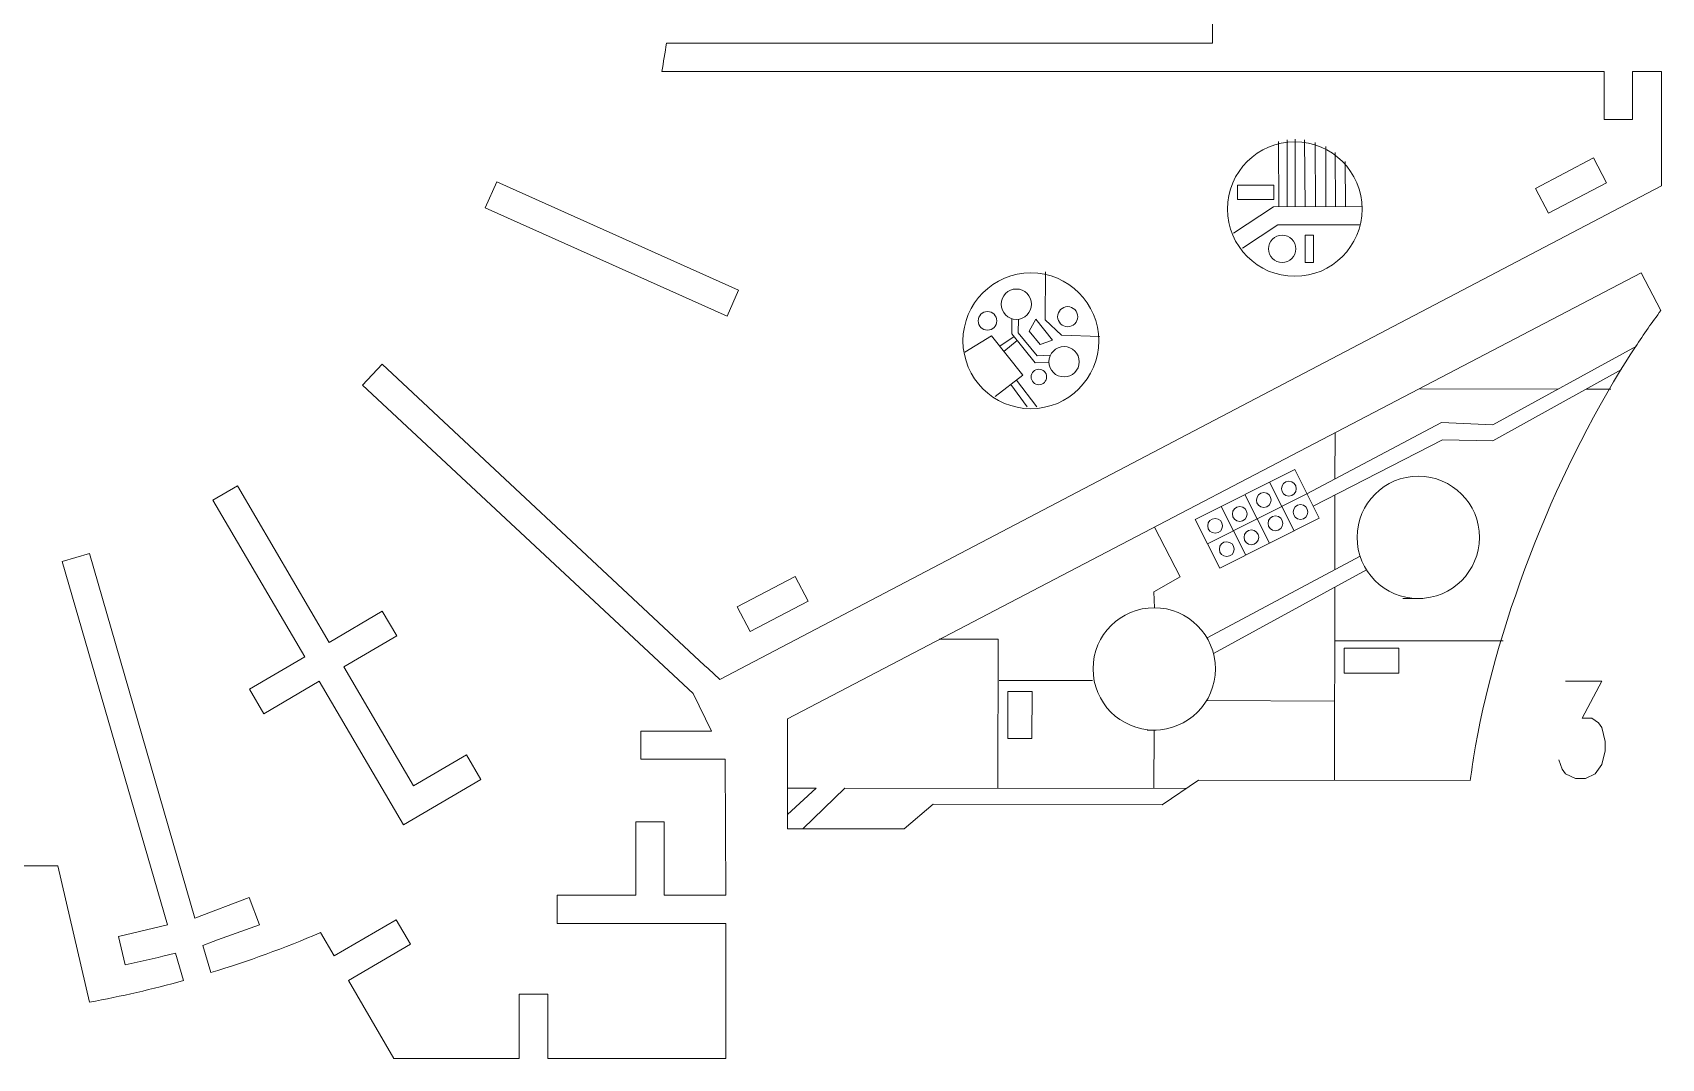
# Model space of a CAD drawing. Header units: millimetres. Extents: x -173 to 172, y -128 to 129.
# Drawn here: x -17.4 to 172, y -127.8 to -8.5 of the extents above; entities that cross this region are included whole.
import ezdxf

# ---------------------------------------------------------------- set-up
doc = ezdxf.new("R2010")
doc.units = ezdxf.units.MM
doc.header["$MEASUREMENT"] = 0
doc.layers.add('Layer 1', color=7, linetype='Continuous')

msp = doc.modelspace()

# ---------------------------------------------------------------- linework, layer by layer
at = {"layer": 'Layer 1', "color": 1, "lineweight": 9}
msp.add_lwpolyline([(122.7269, -27.8986), (126.9603, -27.8986), (126.9603, -26.223), (122.7269, -26.223), (122.7269, -27.8986)], close=True, dxfattribs=at)
at = {"layer": 'Layer 1', "color": 5, "lineweight": 9}
msp.add_lwpolyline([(130.6204, -35.2188), (131.5904, -35.2188), (131.5904, -32.0438), (130.6204, -32.0438), (130.6204, -35.2188)], close=True, dxfattribs=at)
for centre, major_axis in [((129.4081, -29.0066), (0, 7.8262)), ((127.9304, -33.6313), (0, 1.5875)), ((98.7161, -44.3337), (0, 7.9008)), ((93.6671, -42.0156), (0, 1.0804)), ((102.9937, -41.5305), (0, 1.1686)), ((99.6423, -48.542), (0, 0.904))]:
    msp.add_ellipse(centre, major_axis=major_axis, ratio=1, dxfattribs=at)
at = {"layer": 'Layer 1', "color": 1, "lineweight": 9}
for centre in [(97.0185, -40.0752), (102.5748, -46.778)]:
    msp.add_ellipse(centre, major_axis=(0, 1.7639), ratio=1, dxfattribs=at)
at = {"layer": 'Layer 1', "lineweight": 9}
for points, knots in [([(118.1627, -9.7175), (118.1627, -9.7175), (119.8359, -9.7175), (119.8359, -9.7175), (119.8359, -9.7175), (119.8359, -9.7175), (119.8359, 18.1286), (119.8359, 18.1286), (119.8359, 18.1286), (119.8359, 18.1286), (118.1627, 18.1286), (118.1627, 18.1286)], [0, 0, 0, 0, 0.25, 0.25, 0.25, 0.25, 0.5, 0.5, 0.5, 0.5, 1, 1, 1, 1]), ([(165.391, -14.0444), (165.391, -14.0444), (165.3915, -13.0128), (165.3915, -13.0128), (165.3915, -13.0128), (165.3915, -13.0128), (55.7852, -13.0128), (55.7852, -13.0128), (55.7852, -13.0128), (55.9889, -11.9178), (56.1725, -10.8192), (56.3359, -9.7175), (56.3359, -9.7175), (56.3359, -9.7175), (117.6005, -9.7175), (117.6005, -9.7175)], [0, 0, 0, 0, 0.2, 0.2, 0.2, 0.2, 0.4, 0.4, 0.4, 0.4, 0.6, 0.6, 0.6, 0.6, 1, 1, 1, 1]), ([(61.1723, -82.4738), (61.1723, -82.4738), (62.534, -83.7454), (62.534, -83.7454), (62.534, -83.7454), (62.534, -83.7454), (172.0434, -26.3176), (172.0434, -26.3176), (172.0434, -26.3176), (172.0434, -26.3176), (172.0434, -13.0164), (172.0434, -13.0164), (172.0434, -13.0164), (172.0434, -13.0164), (168.6909, -13.0164), (168.6909, -13.0164), (168.6909, -13.0164), (168.6909, -13.0164), (168.6909, -14.0444), (168.6909, -14.0444)], [0, 0, 0, 0, 0.16666667, 0.16666667, 0.16666667, 0.16666667, 0.33333333, 0.33333333, 0.33333333, 0.33333333, 0.5, 0.5, 0.5, 0.5, 0.66666667, 0.66666667, 0.66666667, 0.66666667, 1, 1, 1, 1]), ([(168.6909, -14.6066), (168.6909, -14.6066), (168.6909, -18.6001), (168.6909, -18.6001), (168.6909, -18.6001), (168.6909, -18.6001), (165.3889, -18.6001), (165.3889, -18.6001), (165.3889, -18.6001), (165.3889, -18.6001), (165.3908, -14.6066), (165.3908, -14.6066)], [0, 0, 0, 0, 0.25, 0.25, 0.25, 0.25, 0.5, 0.5, 0.5, 0.5, 1, 1, 1, 1]), ([(165.6455, -25.9442), (165.6455, -25.9442), (158.894, -29.4848), (158.894, -29.4848), (158.894, -29.4848), (158.894, -29.4848), (157.3848, -26.6068), (157.3848, -26.6068), (157.3848, -26.6068), (157.3848, -26.6068), (164.1363, -23.0662), (164.1363, -23.0662), (164.1363, -23.0662), (164.1363, -23.0662), (165.6455, -25.9442), (165.6455, -25.9442)], [0, 0, 0, 0, 0.2, 0.2, 0.2, 0.2, 0.4, 0.4, 0.4, 0.4, 0.6, 0.6, 0.6, 0.6, 1, 1, 1, 1]), ([(35.2634, -28.8685), (35.2634, -28.8685), (36.613, -25.8549), (36.613, -25.8549), (36.613, -25.8549), (36.613, -25.8549), (64.7233, -38.4434), (64.7233, -38.4434), (64.7233, -38.4434), (64.7233, -38.4434), (63.3737, -41.457), (63.3737, -41.457), (63.3737, -41.457), (63.3737, -41.457), (35.2634, -28.8685), (35.2634, -28.8685)], [0, 0, 0, 0, 0.2, 0.2, 0.2, 0.2, 0.4, 0.4, 0.4, 0.4, 0.6, 0.6, 0.6, 0.6, 1, 1, 1, 1]), ([(169.0242, -45.0363), (169.989, -43.5713), (170.9761, -42.1558), (171.9833, -40.8009), (171.9833, -40.8009), (171.9833, -40.8009), (169.7064, -36.4432), (169.7064, -36.4432), (169.7064, -36.4432), (169.7064, -36.4432), (70.4116, -88.328), (70.4116, -88.328), (70.4116, -88.328), (70.4116, -88.328), (70.3929, -101.088), (70.3929, -101.088), (70.3929, -101.088), (70.3929, -101.088), (72.1996, -101.0907), (72.1996, -101.0907)], [0, 0, 0, 0, 0.16666667, 0.16666667, 0.16666667, 0.16666667, 0.33333333, 0.33333333, 0.33333333, 0.33333333, 0.5, 0.5, 0.5, 0.5, 0.66666667, 0.66666667, 0.66666667, 0.66666667, 1, 1, 1, 1]), ([(56.3537, -89.7381), (56.3537, -89.7381), (61.5649, -89.7381), (61.5649, -89.7381), (61.5649, -89.7381), (61.5649, -89.7381), (59.4358, -85.3701), (59.4358, -85.3701), (59.4358, -85.3701), (59.4358, -85.3701), (20.9994, -49.4779), (20.9994, -49.4779), (20.9994, -49.4779), (20.9994, -49.4779), (23.253, -47.0645), (23.253, -47.0645), (23.253, -47.0645), (23.253, -47.0645), (60.7613, -82.09), (60.7613, -82.09)], [0, 0, 0, 0, 0.16666667, 0.16666667, 0.16666667, 0.16666667, 0.33333333, 0.33333333, 0.33333333, 0.33333333, 0.5, 0.5, 0.5, 0.5, 0.66666667, 0.66666667, 0.66666667, 0.66666667, 1, 1, 1, 1]), ([(143.7565, -74.3153), (147.6861, -74.3211), (150.8765, -71.1402), (150.8822, -67.2105), (150.8822, -67.2105), (150.888, -63.2808), (147.7071, -60.0905), (143.7774, -60.0846), (143.7774, -60.0846), (139.8477, -60.0789), (136.6574, -63.2599), (136.6516, -67.1896), (136.6516, -67.1896), (136.6458, -71.1192), (139.8267, -74.3095), (143.7564, -74.3153), (146.3114, -74.3191), (138.6467, -74.3078), (143.7565, -74.3153)], [0, 0, 0, 0, 0.2, 0.2, 0.2, 0.2, 0.4, 0.4, 0.4, 0.4, 0.6, 0.6, 0.6, 0.6, 1, 1, 1, 1.0001, 1.0001, 1.0001, 1.0001]), ([(34.7566, -95.3541), (34.7566, -95.3541), (25.742, -100.6423), (25.742, -100.6423), (25.742, -100.6423), (25.742, -100.6423), (15.9441, -83.9405), (15.9441, -83.9405), (15.9441, -83.9405), (15.9441, -83.9405), (9.4997, -87.7211), (9.4997, -87.7211), (9.4997, -87.7211), (9.4997, -87.7211), (7.825, -84.8663), (7.825, -84.8663), (7.825, -84.8663), (7.825, -84.8663), (14.2694, -81.0858), (14.2694, -81.0858), (14.2694, -81.0858), (14.2694, -81.0858), (3.5862, -62.8747), (3.5862, -62.8747), (3.5862, -62.8747), (3.5862, -62.8747), (6.4343, -61.2039), (6.4343, -61.2039), (6.4343, -61.2039), (6.4343, -61.2039), (17.1175, -79.415), (17.1175, -79.415), (17.1175, -79.415), (17.1175, -79.415), (23.284, -75.7975), (23.284, -75.7975), (23.284, -75.7975), (23.284, -75.7975), (24.9587, -78.6523), (24.9587, -78.6523), (24.9587, -78.6523), (24.9587, -78.6523), (18.7922, -82.2697), (18.7922, -82.2697), (18.7922, -82.2697), (18.7922, -82.2697), (26.9182, -96.1215), (26.9182, -96.1215), (26.9182, -96.1215), (26.9182, -96.1215), (33.0847, -92.5041), (33.0847, -92.5041), (33.0847, -92.5041), (33.0847, -92.5041), (34.7566, -95.3541), (34.7566, -95.3541)], [0, 0, 0, 0, 0.06666667, 0.06666667, 0.06666667, 0.06666667, 0.13333333, 0.13333333, 0.13333333, 0.13333333, 0.2, 0.2, 0.2, 0.2, 0.26666667, 0.26666667, 0.26666667, 0.26666667, 0.33333333, 0.33333333, 0.33333333, 0.33333333, 0.4, 0.4, 0.4, 0.4, 0.46666667, 0.46666667, 0.46666667, 0.46666667, 0.53333333, 0.53333333, 0.53333333, 0.53333333, 0.6, 0.6, 0.6, 0.6, 0.66666667, 0.66666667, 0.66666667, 0.66666667, 0.73333333, 0.73333333, 0.73333333, 0.73333333, 0.8, 0.8, 0.8, 0.8, 0.86666667, 0.86666667, 0.86666667, 0.86666667, 1, 1, 1, 1]), ([(-2.7962, -116.0592), (-2.7962, -116.0592), (-6.611, -116.9441), (-6.611, -116.9441), (-6.611, -116.9441), (-6.611, -116.9441), (-7.3765, -113.644), (-7.3765, -113.644), (-7.3765, -113.644), (-7.3765, -113.644), (-1.7101, -112.2759), (-1.7101, -112.2759), (-1.7101, -112.2759), (-1.7101, -112.2759), (-13.9416, -70.0147), (-13.9416, -70.0147), (-13.9416, -70.0147), (-13.9416, -70.0147), (-10.7698, -69.0967), (-10.7698, -69.0967), (-10.7698, -69.0967), (-10.7698, -69.0967), (1.4977, -111.4824), (1.4977, -111.4824), (1.4977, -111.4824), (1.4977, -111.4824), (7.8003, -109.0999), (7.8003, -109.0999), (7.8003, -109.0999), (7.8003, -109.0999), (8.9932, -112.2555), (8.9932, -112.2555), (8.9932, -112.2555), (8.9932, -112.2555), (4.1364, -114.0373), (4.1364, -114.0373)], [0, 0, 0, 0, 0.1, 0.1, 0.1, 0.1, 0.2, 0.2, 0.2, 0.2, 0.3, 0.3, 0.3, 0.3, 0.4, 0.4, 0.4, 0.4, 0.5, 0.5, 0.5, 0.5, 0.6, 0.6, 0.6, 0.6, 0.7, 0.7, 0.7, 0.7, 0.8, 0.8, 0.8, 0.8, 1, 1, 1, 1]), ([(66.0721, -78.1615), (66.0721, -78.1615), (64.5628, -75.2835), (64.5628, -75.2835), (64.5628, -75.2835), (64.5628, -75.2835), (71.316, -71.7421), (71.316, -71.7421), (71.316, -71.7421), (71.316, -71.7421), (72.8252, -74.6201), (72.8252, -74.6201), (72.8252, -74.6201), (72.8252, -74.6201), (66.0721, -78.1615), (66.0721, -78.1615)], [0, 0, 0, 0, 0.2, 0.2, 0.2, 0.2, 0.4, 0.4, 0.4, 0.4, 0.6, 0.6, 0.6, 0.6, 1, 1, 1, 1]), ([(113.0495, -89.6123), (116.9792, -89.6181), (120.1695, -86.4372), (120.1753, -82.5075), (120.1753, -82.5075), (120.1811, -78.5778), (117.0002, -75.3874), (113.0705, -75.3816), (113.0705, -75.3816), (109.1408, -75.3758), (105.9505, -78.5568), (105.9446, -82.4864), (105.9446, -82.4864), (105.9388, -86.4161), (109.1198, -89.6065), (113.0494, -89.6123), (114.1991, -89.614), (110.75, -89.6089), (113.0495, -89.6123)], [0, 0, 0, 0, 0.2, 0.2, 0.2, 0.2, 0.4, 0.4, 0.4, 0.4, 0.6, 0.6, 0.6, 0.6, 1, 1, 1, 1.0001, 1.0001, 1.0001, 1.0001]), ([(60.8589, -112.1271), (60.8589, -112.1271), (43.6115, -112.1271), (43.6115, -112.1271), (43.6115, -112.1271), (43.6115, -112.1271), (43.6115, -108.8251), (43.6115, -108.8251), (43.6115, -108.8251), (43.6115, -108.8251), (52.7613, -108.8251), (52.7613, -108.8251), (52.7613, -108.8251), (52.7613, -108.8251), (52.7613, -100.2776), (52.7613, -100.2776), (52.7613, -100.2776), (52.7613, -100.2776), (56.0561, -100.2776), (56.0561, -100.2776), (56.0561, -100.2776), (56.0561, -100.2776), (56.0561, -108.8251), (56.0561, -108.8251), (56.0561, -108.8251), (56.0561, -108.8251), (63.2223, -108.8251), (63.2223, -108.8251), (63.2223, -108.8251), (63.2223, -108.8251), (63.1603, -93.0111), (63.1603, -93.0111), (63.1603, -93.0111), (63.1603, -93.0111), (53.3632, -93.0111), (53.3632, -93.0111), (53.3632, -93.0111), (53.3632, -93.0111), (53.3632, -89.7381), (53.3632, -89.7381), (53.3632, -89.7381), (53.3632, -89.7381), (55.7915, -89.7381), (55.7915, -89.7381)], [0, 0, 0, 0, 0.08333333, 0.08333333, 0.08333333, 0.08333333, 0.16666667, 0.16666667, 0.16666667, 0.16666667, 0.25, 0.25, 0.25, 0.25, 0.33333333, 0.33333333, 0.33333333, 0.33333333, 0.41666667, 0.41666667, 0.41666667, 0.41666667, 0.5, 0.5, 0.5, 0.5, 0.58333333, 0.58333333, 0.58333333, 0.58333333, 0.66666667, 0.66666667, 0.66666667, 0.66666667, 0.75, 0.75, 0.75, 0.75, 0.83333333, 0.83333333, 0.83333333, 0.83333333, 1, 1, 1, 1]), ([(73.8904, -101.0931), (73.8904, -101.0931), (83.9884, -101.108), (83.9884, -101.108), (83.9884, -101.108), (83.9884, -101.108), (87.3345, -98.2477), (87.3345, -98.2477), (87.3345, -98.2477), (87.3345, -98.2477), (113.9746, -98.3163), (113.9746, -98.3163), (113.9746, -98.3163), (113.9746, -98.3163), (118.2156, -95.428), (118.2156, -95.428), (118.2156, -95.428), (118.2156, -95.428), (149.8173, -95.4746), (149.8173, -95.4746), (149.8173, -95.4746), (149.8582, -95.1529), (149.9021, -94.8287), (149.9478, -94.5033)], [0, 0, 0, 0, 0.14285714, 0.14285714, 0.14285714, 0.14285714, 0.28571429, 0.28571429, 0.28571429, 0.28571429, 0.42857143, 0.42857143, 0.42857143, 0.42857143, 0.57142857, 0.57142857, 0.57142857, 0.57142857, 0.71428571, 0.71428571, 0.71428571, 0.71428571, 1, 1, 1, 1]), ([(-31.8968, -103.8513), (-31.8968, -103.8513), (-31.8968, -105.3947), (-31.8968, -105.3947), (-31.8968, -105.3947), (-31.8968, -105.3947), (-14.4312, -105.3947), (-14.4312, -105.3947), (-14.4312, -105.3947), (-14.4312, -105.3947), (-10.7501, -121.2645), (-10.7501, -121.2645), (-10.7501, -121.2645), (-7.0765, -120.5887), (-3.4348, -119.7513), (0.1649, -118.7545), (0.1649, -118.7545), (0.1649, -118.7545), (-0.7524, -115.5851), (-0.7524, -115.5851), (-0.7524, -115.5851), (-0.7524, -115.5851), (-2.2486, -115.9322), (-2.2486, -115.9322)], [0, 0, 0, 0, 0.14285714, 0.14285714, 0.14285714, 0.14285714, 0.28571429, 0.28571429, 0.28571429, 0.28571429, 0.42857143, 0.42857143, 0.42857143, 0.42857143, 0.57142857, 0.57142857, 0.57142857, 0.57142857, 0.71428571, 0.71428571, 0.71428571, 0.71428571, 1, 1, 1, 1]), ([(3.6086, -114.2309), (3.6086, -114.2309), (2.4195, -114.6671), (2.4195, -114.6671), (2.4195, -114.6671), (2.4195, -114.6671), (3.3354, -117.832), (3.3354, -117.832), (3.3354, -117.832), (7.6679, -116.5101), (11.926, -114.9576), (16.0925, -113.1807), (16.0925, -113.1807), (16.0925, -113.1807), (17.6718, -115.8922), (17.6718, -115.8922), (17.6718, -115.8922), (17.6718, -115.8922), (24.91, -111.6763), (24.91, -111.6763), (24.91, -111.6763), (24.91, -111.6763), (26.5771, -114.5386), (26.5771, -114.5386), (26.5771, -114.5386), (26.5771, -114.5386), (19.339, -118.7545), (19.339, -118.7545), (19.339, -118.7545), (19.339, -118.7545), (24.6156, -127.8139), (24.6156, -127.8139), (24.6156, -127.8139), (24.6156, -127.8139), (39.2147, -127.8139), (39.2147, -127.8139), (39.2147, -127.8139), (39.2147, -127.8139), (39.2147, -120.3456), (39.2147, -120.3456), (39.2147, -120.3456), (39.2147, -120.3456), (42.5167, -120.3456), (42.5167, -120.3456), (42.5167, -120.3456), (42.5167, -120.3456), (42.5167, -125.833), (42.5167, -125.833)], [0, 0, 0, 0, 0.07692308, 0.07692308, 0.07692308, 0.07692308, 0.15384615, 0.15384615, 0.15384615, 0.15384615, 0.23076923, 0.23076923, 0.23076923, 0.23076923, 0.30769231, 0.30769231, 0.30769231, 0.30769231, 0.38461538, 0.38461538, 0.38461538, 0.38461538, 0.46153846, 0.46153846, 0.46153846, 0.46153846, 0.53846154, 0.53846154, 0.53846154, 0.53846154, 0.61538462, 0.61538462, 0.61538462, 0.61538462, 0.69230769, 0.69230769, 0.69230769, 0.69230769, 0.76923077, 0.76923077, 0.76923077, 0.76923077, 0.84615385, 0.84615385, 0.84615385, 0.84615385, 1, 1, 1, 1]), ([(42.5167, -126.3952), (42.5167, -126.3952), (42.5167, -127.8139), (42.5167, -127.8139), (42.5167, -127.8139), (42.5167, -127.8139), (63.2223, -127.8139), (63.2223, -127.8139), (63.2223, -127.8139), (63.2223, -127.8139), (63.2223, -112.1271), (63.2223, -112.1271), (63.2223, -112.1271), (63.2223, -112.1271), (61.4211, -112.1271), (61.4211, -112.1271)], [0, 0, 0, 0, 0.2, 0.2, 0.2, 0.2, 0.4, 0.4, 0.4, 0.4, 0.6, 0.6, 0.6, 0.6, 1, 1, 1, 1])]:
    msp.add_open_spline(points, degree=3, knots=knots, dxfattribs=at)
at = {"layer": 'Layer 1', "color": 1, "lineweight": 9}
for points in [[(117.6005, -9.7182), (117.6005, -9.7182), (118.1627, -9.7174), (118.1627, -9.7174)], [(165.3908, -14.6066), (165.3908, -14.6066), (165.391, -14.0444), (165.391, -14.0444)], [(168.6908, -14.6066), (168.6908, -14.6066), (168.691, -14.0444), (168.691, -14.0444)], [(168.7184, -45.508), (168.7184, -45.508), (169.0236, -45.0359), (169.0236, -45.0359)], [(168.1056, -46.4558), (168.1056, -46.4558), (168.4109, -45.9837), (168.4109, -45.9837)], [(136.9956, -69.3919), (136.9956, -69.3919), (119.1974, -78.8949), (119.1974, -78.8949)], [(119.948, -80.7067), (119.948, -80.7067), (137.7438, -70.99), (137.7438, -70.99)], [(61.1723, -82.4737), (61.1723, -82.4737), (60.7613, -82.0901), (60.7613, -82.0901)], [(56.3537, -89.7379), (56.3537, -89.7379), (55.7915, -89.7383), (55.7915, -89.7383)], [(149.9471, -94.5032), (149.9471, -94.5032), (150.0314, -93.9473), (150.0314, -93.9473)], [(150.1163, -93.3873), (150.1163, -93.3873), (150.2006, -92.8315), (150.2006, -92.8315)], [(72.1996, -101.0906), (72.1996, -101.0906), (72.7618, -101.0906), (72.7618, -101.0906)], [(73.3282, -101.0906), (73.3282, -101.0906), (73.8904, -101.0906), (73.8904, -101.0906)], [(61.4211, -112.1269), (61.4211, -112.1269), (60.8589, -112.1273), (60.8589, -112.1273)], [(4.1364, -114.0372), (4.1364, -114.0372), (3.6086, -114.231), (3.6086, -114.231)], [(-2.2486, -115.932), (-2.2486, -115.932), (-2.7962, -116.0594), (-2.7962, -116.0594)], [(42.5165, -125.833), (42.5165, -125.833), (42.5169, -126.3952), (42.5169, -126.3952)]]:
    msp.add_open_spline(points, degree=3, dxfattribs=at)
at = {"layer": 'Layer 1', "color": 5, "lineweight": 9}
for points in [[(127.5336, -28.7357), (127.5336, -28.7357), (127.4994, -21.1461), (127.4994, -21.1461)], [(128.5037, -28.7346), (128.5037, -28.7346), (128.5037, -20.971), (128.5037, -20.971)], [(129.4598, -28.725), (129.4598, -28.725), (129.4598, -20.8986), (129.4598, -20.8986)], [(130.6204, -28.7323), (130.6204, -28.7323), (130.5447, -20.9732), (130.5447, -20.9732)], [(131.8109, -28.731), (131.8109, -28.731), (131.7907, -21.2516), (131.7907, -21.2516)], [(133.0016, -28.7297), (133.0016, -28.7297), (133.0118, -21.7492), (133.0118, -21.7492)], [(134.1482, -28.7284), (134.1482, -28.7284), (134.1142, -22.4324), (134.1142, -22.4324)], [(135.2948, -28.7271), (135.2948, -28.7271), (135.2804, -23.4929), (135.2804, -23.4929)], [(96.7616, -43.8529), (96.7616, -43.8529), (95.0967, -44.9685), (95.0967, -44.9685)], [(95.5715, -45.5633), (95.5715, -45.5633), (97.129, -44.3092), (97.129, -44.3092)], [(99.4009, -51.9978), (99.4009, -51.9978), (97.0461, -48.9113), (97.0461, -48.9113)], [(96.3986, -49.4053), (96.3986, -49.4053), (98.2739, -52.003), (98.2739, -52.003)], [(143.938, -49.908), (143.938, -49.908), (160.0563, -49.9428), (160.0563, -49.9428)], [(163.3232, -49.946), (163.3232, -49.946), (166.15, -49.9488), (166.15, -49.9488)], [(134.0712, -60.414), (134.0712, -60.414), (134.0812, -55.0585), (134.0812, -55.0585)], [(130.824, -62.1332), (130.824, -62.1332), (119.2457, -67.9661), (119.2457, -67.9661)], [(123.6064, -62.2142), (123.6064, -62.2142), (126.4632, -67.8852), (126.4632, -67.8852)], [(126.4803, -60.7664), (126.4803, -60.7664), (129.3372, -66.4374), (129.3372, -66.4374)], [(134.0609, -70.944), (134.0609, -70.944), (134.0693, -62.2816), (134.0693, -62.2816)], [(120.8532, -63.6012), (120.8532, -63.6012), (123.7101, -69.2722), (123.7101, -69.2722)], [(134.0369, -95.4514), (134.0369, -95.4514), (134.0588, -73.0136), (134.0588, -73.0136)], [(134.0528, -79.2317), (134.0528, -79.2317), (153.6325, -79.2508), (153.6325, -79.2508)], [(105.8873, -83.8592), (105.8873, -83.8592), (95.0222, -83.8485), (95.0222, -83.8485)], [(134.0459, -86.2432), (134.0459, -86.2432), (119.1422, -86.1913), (119.1422, -86.1913)], [(113.0496, -89.6123), (113.0496, -89.6123), (113.0058, -96.4122), (113.0058, -96.4122)], [(73.7506, -96.379), (73.7506, -96.379), (70.3746, -96.381), (70.3746, -96.381)], [(73.7506, -96.379), (73.7506, -96.379), (70.3953, -99.4337), (70.3953, -99.4337)], [(77.0653, -96.3822), (77.0653, -96.3822), (72.1996, -101.0906), (72.1996, -101.0906)], [(116.7658, -96.4154), (116.7658, -96.4154), (77.0653, -96.3822), (77.0653, -96.3822)]]:
    msp.add_open_spline(points, degree=3, dxfattribs=at)
at = {"layer": 'Layer 1', "color": 1, "lineweight": 9}
for points, knots in [([(137.2862, -28.725), (137.2862, -28.725), (126.9162, -28.7364), (126.9162, -28.7364), (126.9162, -28.7364), (126.9162, -28.7364), (122.2615, -31.8021), (122.2615, -31.8021)], [0, 0, 0, 0, 0.33333333, 0.33333333, 0.33333333, 0.33333333, 1, 1, 1, 1]), ([(123.3073, -33.5628), (123.3073, -33.5628), (127.4454, -30.8531), (127.4454, -30.8531), (127.4454, -30.8531), (127.4454, -30.8531), (136.9981, -30.8362), (136.9981, -30.8362)], [0, 0, 0, 0, 0.33333333, 0.33333333, 0.33333333, 0.33333333, 1, 1, 1, 1]), ([(106.7264, -43.8454), (106.7264, -43.8454), (102.2881, -43.6692), (102.2881, -43.6692), (102.2881, -43.6692), (102.2881, -43.6692), (100.3919, -41.9053), (100.3919, -41.9053), (100.3919, -41.9053), (100.3919, -41.9053), (100.4274, -36.329), (100.4274, -36.329)], [0, 0, 0, 0, 0.25, 0.25, 0.25, 0.25, 0.5, 0.5, 0.5, 0.5, 1, 1, 1, 1]), ([(99.7746, -44.7717), (99.7746, -44.7717), (101.2298, -44.2425), (101.2298, -44.2425), (101.2298, -44.2425), (101.2298, -44.2425), (99.2895, -41.8171), (99.2895, -41.8171), (99.2895, -41.8171), (99.2895, -41.8171), (98.5178, -43.2062), (98.5178, -43.2062), (98.5178, -43.2062), (98.5178, -43.2062), (99.7746, -44.7717), (99.7746, -44.7717)], [0, 0, 0, 0, 0.2, 0.2, 0.2, 0.2, 0.4, 0.4, 0.4, 0.4, 0.6, 0.6, 0.6, 0.6, 1, 1, 1, 1]), ([(94.5716, -50.7993), (94.5716, -50.7993), (97.7902, -48.3436), (97.7902, -48.3436), (97.7902, -48.3436), (97.7902, -48.3436), (94.1301, -43.7574), (94.1301, -43.7574), (94.1301, -43.7574), (94.1301, -43.7574), (91.0282, -45.6655), (91.0282, -45.6655)], [0, 0, 0, 0, 0.25, 0.25, 0.25, 0.25, 0.5, 0.5, 0.5, 0.5, 1, 1, 1, 1]), ([(130.824, -62.1332), (130.824, -62.1332), (146.4795, -53.8443), (146.4795, -53.8443), (146.4795, -53.8443), (146.4795, -53.8443), (152.4324, -54.1147), (152.4324, -54.1147), (152.4324, -54.1147), (152.4324, -54.1147), (169.14, -44.9721), (169.14, -44.9721)], [0, 0, 0, 0, 0.25, 0.25, 0.25, 0.25, 0.5, 0.5, 0.5, 0.5, 1, 1, 1, 1]), ([(167.418, -47.6826), (167.418, -47.6826), (152.4306, -55.9667), (152.4306, -55.9667), (152.4306, -55.9667), (152.4306, -55.9667), (146.5777, -55.8463), (146.5777, -55.8463), (146.5777, -55.8463), (146.5777, -55.8463), (131.5514, -63.577), (131.5514, -63.577)], [0, 0, 0, 0, 0.25, 0.25, 0.25, 0.25, 0.5, 0.5, 0.5, 0.5, 1, 1, 1, 1]), ([(129.3955, -59.2977), (129.3955, -59.2977), (117.8172, -65.1306), (117.8172, -65.1306), (117.8172, -65.1306), (117.8172, -65.1306), (120.6741, -70.8016), (120.6741, -70.8016), (120.6741, -70.8016), (120.6741, -70.8016), (132.2525, -64.9687), (132.2525, -64.9687), (132.2525, -64.9687), (132.2525, -64.9687), (129.3955, -59.2977), (129.3955, -59.2977)], [0, 0, 0, 0, 0.2, 0.2, 0.2, 0.2, 0.4, 0.4, 0.4, 0.4, 0.6, 0.6, 0.6, 0.6, 1, 1, 1, 1]), ([(96.037, -85.1195), (96.037, -85.1195), (98.8478, -85.1223), (98.8478, -85.1223), (98.8478, -85.1223), (98.8478, -85.1223), (98.8424, -90.5881), (98.8424, -90.5881), (98.8424, -90.5881), (98.8424, -90.5881), (96.0316, -90.5853), (96.0316, -90.5853), (96.0316, -90.5853), (96.0316, -90.5853), (96.037, -85.1195), (96.037, -85.1195)], [0, 0, 0, 0, 0.2, 0.2, 0.2, 0.2, 0.4, 0.4, 0.4, 0.4, 0.6, 0.6, 0.6, 0.6, 1, 1, 1, 1]), ([(160.8939, -83.9211), (160.8939, -83.9211), (165.1179, -83.9211), (165.1179, -83.9211), (165.1179, -83.9211), (165.1179, -83.9211), (162.8097, -88.2426), (162.8097, -88.2426), (162.8097, -88.2426), (162.8097, -88.2426), (163.9638, -88.2426), (163.9638, -88.2426), (163.9638, -88.2426), (163.9638, -88.2426), (164.737, -88.7767), (164.737, -88.7767), (164.737, -88.7767), (164.737, -88.7767), (165.1179, -89.327), (165.1179, -89.327), (165.1179, -89.327), (165.1179, -89.327), (165.5103, -90.9455), (165.5103, -90.9455), (165.5103, -90.9455), (165.5103, -90.9455), (165.5103, -92.0138), (165.5103, -92.0138), (165.5103, -92.0138), (165.5103, -92.0138), (165.1179, -93.6323), (165.1179, -93.6323), (165.1179, -93.6323), (165.1179, -93.6323), (164.3562, -94.7167), (164.3562, -94.7167), (164.3562, -94.7167), (164.3562, -94.7167), (163.2021, -95.2508), (163.2021, -95.2508), (163.2021, -95.2508), (163.2021, -95.2508), (162.0481, -95.2508), (162.0481, -95.2508), (162.0481, -95.2508), (162.0481, -95.2508), (160.8939, -94.7167), (160.8939, -94.7167), (160.8939, -94.7167), (160.8939, -94.7167), (160.5015, -94.1826), (160.5015, -94.1826), (160.5015, -94.1826), (160.5015, -94.1826), (160.1207, -93.0982), (160.1207, -93.0982)], [0, 0, 0, 0, 0.06666667, 0.06666667, 0.06666667, 0.06666667, 0.13333333, 0.13333333, 0.13333333, 0.13333333, 0.2, 0.2, 0.2, 0.2, 0.26666667, 0.26666667, 0.26666667, 0.26666667, 0.33333333, 0.33333333, 0.33333333, 0.33333333, 0.4, 0.4, 0.4, 0.4, 0.46666667, 0.46666667, 0.46666667, 0.46666667, 0.53333333, 0.53333333, 0.53333333, 0.53333333, 0.6, 0.6, 0.6, 0.6, 0.66666667, 0.66666667, 0.66666667, 0.66666667, 0.73333333, 0.73333333, 0.73333333, 0.73333333, 0.8, 0.8, 0.8, 0.8, 0.86666667, 0.86666667, 0.86666667, 0.86666667, 1, 1, 1, 1])]:
    msp.add_open_spline(points, degree=3, knots=knots, dxfattribs=at)
at = {"layer": 'Layer 1', "color": 5, "lineweight": 9}
for points, knots in [([(96.4852, -41.757), (96.4852, -41.757), (96.4893, -43.5148), (96.4893, -43.5148), (96.4893, -43.5148), (96.4893, -43.5148), (99.2233, -46.9103), (99.2233, -46.9103), (99.2233, -46.9103), (99.2233, -46.9103), (100.8123, -46.8482), (100.8123, -46.8482)], [0, 0, 0, 0, 0.25, 0.25, 0.25, 0.25, 0.5, 0.5, 0.5, 0.5, 1, 1, 1, 1]), ([(100.9835, -46.0161), (100.9835, -46.0161), (99.4438, -46.0946), (99.4438, -46.0946), (99.4438, -46.0946), (99.4438, -46.0946), (97.2169, -43.4047), (97.2169, -43.4047), (97.2169, -43.4047), (97.2169, -43.4047), (97.2867, -41.8188), (97.2867, -41.8188)], [0, 0, 0, 0, 0.25, 0.25, 0.25, 0.25, 0.5, 0.5, 0.5, 0.5, 1, 1, 1, 1]), ([(125.8031, -61.9984), (125.3282, -61.998), (124.9428, -62.3826), (124.9424, -62.8575), (124.9424, -62.8575), (124.9419, -63.3324), (125.3265, -63.7178), (125.8014, -63.7182), (125.8014, -63.7182), (126.2763, -63.7187), (126.6617, -63.3341), (126.6622, -62.8592), (126.6622, -62.8592), (126.6626, -62.3843), (126.278, -61.9989), (125.8031, -61.9984)], [0, 0, 0, 0, 0.2, 0.2, 0.2, 0.2, 0.4, 0.4, 0.4, 0.4, 0.6, 0.6, 0.6, 0.6, 1, 1, 1, 1]), ([(128.7164, -60.6797), (128.2415, -60.6792), (127.8561, -61.0638), (127.8557, -61.5387), (127.8557, -61.5387), (127.8552, -62.0136), (128.2398, -62.399), (128.7147, -62.3995), (128.7147, -62.3995), (129.1896, -62.3999), (129.575, -62.0153), (129.5754, -61.5404), (129.5754, -61.5404), (129.5759, -61.0655), (129.1913, -60.6801), (128.7164, -60.6797)], [0, 0, 0, 0, 0.2, 0.2, 0.2, 0.2, 0.4, 0.4, 0.4, 0.4, 0.6, 0.6, 0.6, 0.6, 1, 1, 1, 1]), ([(123.0094, -63.6205), (122.5345, -63.62), (122.1491, -64.0046), (122.1487, -64.4795), (122.1487, -64.4795), (122.1482, -64.9544), (122.5328, -65.3398), (123.0077, -65.3403), (123.0077, -65.3403), (123.4826, -65.3408), (123.868, -64.9561), (123.8685, -64.4812), (123.8685, -64.4812), (123.8689, -64.0063), (123.4843, -63.621), (123.0094, -63.6205)], [0, 0, 0, 0, 0.2, 0.2, 0.2, 0.2, 0.4, 0.4, 0.4, 0.4, 0.6, 0.6, 0.6, 0.6, 1, 1, 1, 1]), ([(130.0698, -63.393), (129.5949, -63.3925), (129.2096, -63.7772), (129.2091, -64.2521), (129.2091, -64.2521), (129.2086, -64.727), (129.5933, -65.1123), (130.0682, -65.1128), (130.0682, -65.1128), (130.5431, -65.1133), (130.9284, -64.7286), (130.9289, -64.2537), (130.9289, -64.2537), (130.9294, -63.7788), (130.5447, -63.3935), (130.0698, -63.393)], [0, 0, 0, 0, 0.2, 0.2, 0.2, 0.2, 0.4, 0.4, 0.4, 0.4, 0.6, 0.6, 0.6, 0.6, 1, 1, 1, 1]), ([(113.0704, -75.3817), (113.0704, -75.3817), (113.0054, -73.5225), (113.0054, -73.5225), (113.0054, -73.5225), (113.0054, -73.5225), (116.0684, -71.8058), (116.0684, -71.8058), (116.0684, -71.8058), (116.0684, -71.8058), (113.1088, -66.0173), (113.1088, -66.0173)], [0, 0, 0, 0, 0.25, 0.25, 0.25, 0.25, 0.5, 0.5, 0.5, 0.5, 1, 1, 1, 1]), ([(120.1427, -64.9972), (119.6678, -64.9967), (119.2824, -65.3813), (119.2819, -65.8562), (119.2819, -65.8562), (119.2815, -66.3311), (119.6661, -66.7165), (120.141, -66.717), (120.141, -66.717), (120.6159, -66.7175), (121.0013, -66.3328), (121.0017, -65.8579), (121.0017, -65.8579), (121.0022, -65.383), (120.6176, -64.9977), (120.1427, -64.9972)], [0, 0, 0, 0, 0.2, 0.2, 0.2, 0.2, 0.4, 0.4, 0.4, 0.4, 0.6, 0.6, 0.6, 0.6, 1, 1, 1, 1]), ([(127.1565, -64.7117), (126.6816, -64.7113), (126.2963, -65.0959), (126.2958, -65.5708), (126.2958, -65.5708), (126.2953, -66.0457), (126.68, -66.4311), (127.1549, -66.4315), (127.1549, -66.4315), (127.6298, -66.432), (128.0151, -66.0474), (128.0156, -65.5725), (128.0156, -65.5725), (128.0161, -65.0976), (127.6314, -64.7122), (127.1565, -64.7117)], [0, 0, 0, 0, 0.2, 0.2, 0.2, 0.2, 0.4, 0.4, 0.4, 0.4, 0.6, 0.6, 0.6, 0.6, 1, 1, 1, 1]), ([(121.4961, -67.7105), (121.0212, -67.71), (120.6358, -68.0947), (120.6354, -68.5696), (120.6354, -68.5696), (120.6349, -69.0445), (121.0195, -69.4298), (121.4944, -69.4303), (121.4944, -69.4303), (121.9693, -69.4308), (122.3547, -69.0462), (122.3552, -68.5713), (122.3552, -68.5713), (122.3556, -68.0964), (121.971, -67.711), (121.4961, -67.7105)], [0, 0, 0, 0, 0.2, 0.2, 0.2, 0.2, 0.4, 0.4, 0.4, 0.4, 0.6, 0.6, 0.6, 0.6, 1, 1, 1, 1]), ([(124.3629, -66.3338), (123.888, -66.3334), (123.5026, -66.718), (123.5021, -67.1929), (123.5021, -67.1929), (123.5017, -67.6678), (123.8863, -68.0532), (124.3612, -68.0536), (124.3612, -68.0536), (124.8361, -68.0541), (125.2215, -67.6695), (125.2219, -67.1946), (125.2219, -67.1946), (125.2224, -66.7197), (124.8378, -66.3343), (124.3629, -66.3338)], [0, 0, 0, 0, 0.2, 0.2, 0.2, 0.2, 0.4, 0.4, 0.4, 0.4, 0.6, 0.6, 0.6, 0.6, 1, 1, 1, 1]), ([(88.0655, -79.0305), (88.0655, -79.0305), (94.8946, -79.0372), (94.8946, -79.0372), (94.8946, -79.0372), (94.8946, -79.0372), (94.8777, -96.3971), (94.8777, -96.3971)], [0, 0, 0, 0, 0.33333333, 0.33333333, 0.33333333, 0.33333333, 1, 1, 1, 1]), ([(135.143, -80.0932), (135.143, -80.0932), (141.493, -80.0994), (141.493, -80.0994), (141.493, -80.0994), (141.493, -80.0994), (141.4902, -83.0098), (141.4902, -83.0098), (141.4902, -83.0098), (141.4902, -83.0098), (135.1402, -83.0036), (135.1402, -83.0036), (135.1402, -83.0036), (135.1402, -83.0036), (135.143, -80.0932), (135.143, -80.0932)], [0, 0, 0, 0, 0.2, 0.2, 0.2, 0.2, 0.4, 0.4, 0.4, 0.4, 0.6, 0.6, 0.6, 0.6, 1, 1, 1, 1])]:
    msp.add_open_spline(points, degree=3, knots=knots, dxfattribs=at)
at = {"layer": 'Layer 1', "lineweight": 9}
for points in [[(150.1996, -92.8313), (152.5542, -78.1957), (159.3186, -60.297), (168.1063, -46.4562)], [(168.4082, -45.9819), (168.5106, -45.8227), (168.6134, -45.6648), (168.7164, -45.5068)], [(150.0274, -93.9468), (150.0548, -93.7606), (150.0826, -93.574), (150.1116, -93.3866)], [(72.7618, -101.0915), (72.7618, -101.0915), (73.3282, -101.0923), (73.3282, -101.0923)]]:
    msp.add_open_spline(points, degree=3, dxfattribs=at)

doc.saveas('drawing.dxf')
